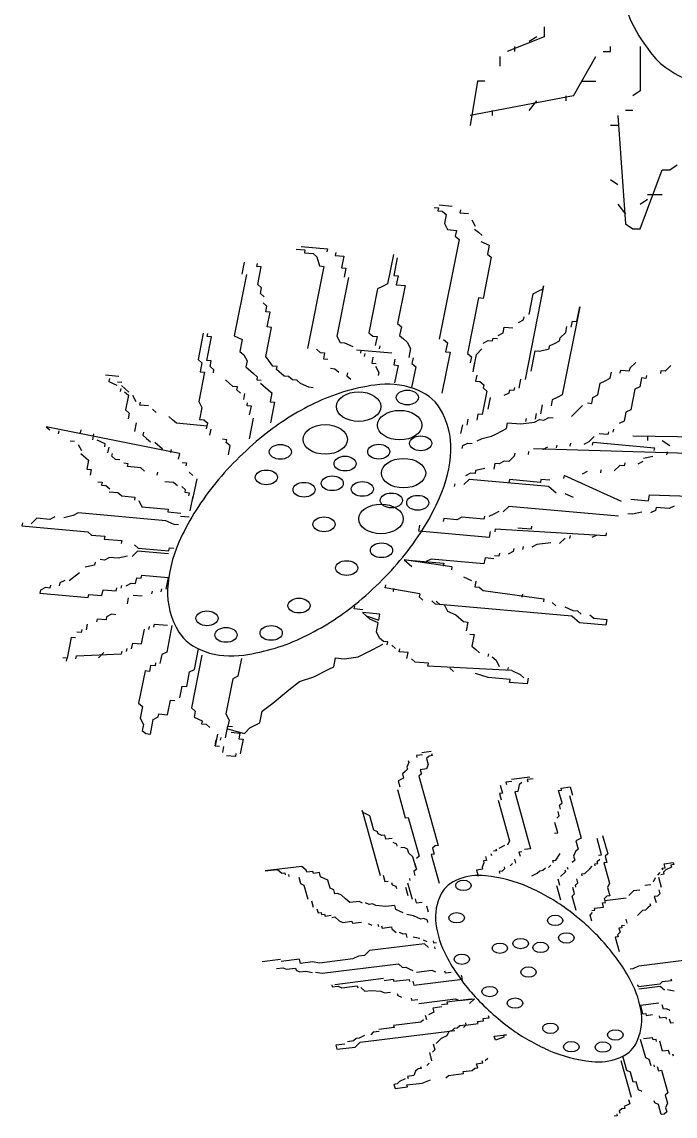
# Model space of a CAD drawing. Header units: inches. Extents: x 4.1 to 46.6, y 13.1 to 37.9.
# Drawn here: x 10.1611 to 10.2672, y 24.3722 to 24.5498 of the extents above; entities that cross this region are included whole.
import ezdxf

# ---------------------------------------------------------------- set-up
doc = ezdxf.new("R2010")
doc.units = ezdxf.units.IN
doc.header["$MEASUREMENT"] = 0
doc.layers.add('02', color=2, linetype='Continuous')

msp = doc.modelspace()

# ---------------------------------------------------------------- linework, layer by layer
at = {"layer": '02'}
for p, q in [((10.24594, 24.54904), (10.24594, 24.54744)), ((10.24594, 24.54744), (10.23994, 24.54504)), ((10.24474, 24.54744), (10.24354, 24.54664)), ((10.24114, 24.54584), (10.24114, 24.54504)), ((10.25554, 24.54504), (10.25674, 24.54504)), ((10.25674, 24.54504), (10.25674, 24.54584)), ((10.26154, 24.54584), (10.26154, 24.53864)), ((10.23874, 24.54424), (10.23874, 24.54264)), ((10.25074, 24.53784), (10.25434, 24.54424)), ((10.23514, 24.54024), (10.23394, 24.53304)), ((10.23634, 24.54024), (10.23514, 24.54024)), ((10.25194, 24.54024), (10.25434, 24.54024)), ((10.25074, 24.53784), (10.23394, 24.53464)), ((10.24954, 24.53704), (10.24954, 24.53784)), ((10.26154, 24.53864), (10.26034, 24.53784)), ((10.23754, 24.53464), (10.23754, 24.53544)), ((10.24354, 24.53544), (10.24474, 24.53704)), ((10.26034, 24.53544), (10.25914, 24.53544)), ((10.25794, 24.53464), (10.25914, 24.51704)), ((10.25794, 24.53304), (10.25674, 24.53304)), ((10.26634, 24.52584), (10.26754, 24.52664)), ((10.26154, 24.51624), (10.26514, 24.52584)), ((10.26514, 24.52584), (10.26634, 24.52584)), ((10.25674, 24.52424), (10.25794, 24.52344)), ((10.26274, 24.52184), (10.26514, 24.52184)), ((10.22807, 24.5197), (10.22878, 24.51963)), ((10.22878, 24.51963), (10.22869, 24.51916)), ((10.22888, 24.52011), (10.23102, 24.51992)), ((10.25794, 24.52024), (10.25914, 24.51864)), ((10.26154, 24.52024), (10.26274, 24.52104)), ((10.22869, 24.51916), (10.2294, 24.51909)), ((10.2294, 24.51909), (10.23002, 24.51856)), ((10.23002, 24.51856), (10.22974, 24.51713)), ((10.23235, 24.51932), (10.23226, 24.51884)), ((10.23226, 24.51884), (10.23368, 24.51872)), ((10.23421, 24.5177), (10.23473, 24.51669)), ((10.22974, 24.51713), (10.23026, 24.51611)), ((10.23026, 24.51611), (10.23169, 24.51599)), ((10.23169, 24.51599), (10.2315, 24.51504)), ((10.23464, 24.51621), (10.23526, 24.51567)), ((10.25914, 24.51704), (10.26034, 24.51624)), ((10.26034, 24.51624), (10.26154, 24.51624)), ((10.23212, 24.5145), (10.2289, 24.49832)), ((10.2315, 24.51504), (10.23212, 24.5145)), ((10.23526, 24.51567), (10.23588, 24.51513)), ((10.23569, 24.51418), (10.23702, 24.51358)), ((10.20566, 24.51296), (10.20709, 24.51284)), ((10.20647, 24.51338), (10.21076, 24.513)), ((10.20709, 24.51284), (10.207, 24.51236)), ((10.207, 24.51236), (10.20842, 24.51223)), ((10.21076, 24.513), (10.21066, 24.51252)), ((10.21209, 24.5124), (10.21199, 24.51192)), ((10.23702, 24.51358), (10.23673, 24.51215)), ((10.19725, 24.5108), (10.19687, 24.5089)), ((10.19929, 24.51014), (10.19939, 24.51061)), ((10.20842, 24.51223), (10.20904, 24.5117)), ((10.20904, 24.5117), (10.20947, 24.51021)), ((10.21199, 24.51192), (10.21342, 24.51179)), ((10.21342, 24.51179), (10.21304, 24.50989)), ((10.22146, 24.51205), (10.22051, 24.50729)), ((10.22208, 24.51151), (10.22151, 24.50866)), ((10.23735, 24.51161), (10.23603, 24.50495)), ((10.23673, 24.51215), (10.23735, 24.51161)), ((10.19758, 24.50884), (10.19559, 24.49884)), ((10.20001, 24.51007), (10.19929, 24.51014)), ((10.19944, 24.50722), (10.20001, 24.51007)), ((10.21019, 24.51014), (10.20753, 24.49682)), ((10.20947, 24.51021), (10.21019, 24.51014)), ((10.21304, 24.50989), (10.21376, 24.50983)), ((10.21376, 24.50983), (10.21347, 24.5084)), ((10.20006, 24.50668), (10.19944, 24.50722)), ((10.21419, 24.50834), (10.21229, 24.49882)), ((10.22051, 24.50729), (10.21971, 24.50688)), ((10.22151, 24.50866), (10.22223, 24.50859)), ((10.22223, 24.50859), (10.22194, 24.50717)), ((10.22194, 24.50717), (10.22337, 24.50704)), ((10.22337, 24.50704), (10.22214, 24.50085)), ((10.24587, 24.50698), (10.24284, 24.49176)), ((10.24578, 24.50651), (10.24587, 24.50698)), ((10.19987, 24.50573), (10.20006, 24.50668)), ((10.20049, 24.50519), (10.19987, 24.50573)), ((10.2189, 24.50647), (10.21748, 24.49933)), ((10.21971, 24.50688), (10.2189, 24.50647)), ((10.2435, 24.50235), (10.24416, 24.50568)), ((10.24416, 24.50568), (10.24497, 24.5061)), ((10.24497, 24.5061), (10.24578, 24.50651)), ((10.20092, 24.5037), (10.2003, 24.50424)), ((10.20073, 24.50275), (10.20092, 24.5037)), ((10.23531, 24.50501), (10.23351, 24.49597)), ((10.23603, 24.50495), (10.23531, 24.50501)), ((10.25173, 24.50356), (10.24889, 24.48929)), ((10.25126, 24.50118), (10.25173, 24.50356)), ((10.20144, 24.50268), (10.20073, 24.50275)), ((10.20097, 24.50031), (10.20144, 24.50268)), ((10.2426, 24.50146), (10.24269, 24.50194)), ((10.20073, 24.49548), (10.20168, 24.50024)), ((10.20168, 24.50024), (10.20097, 24.50031)), ((10.22214, 24.50085), (10.22276, 24.50031)), ((10.22276, 24.50031), (10.22247, 24.49889)), ((10.23927, 24.49934), (10.23946, 24.50029)), ((10.23946, 24.50029), (10.24088, 24.50016)), ((10.24179, 24.50105), (10.2426, 24.50146)), ((10.24945, 24.49941), (10.24964, 24.50036)), ((10.25035, 24.50029), (10.25054, 24.50125)), ((10.25054, 24.50125), (10.25126, 24.50118)), ((10.19059, 24.49929), (10.18974, 24.495)), ((10.19117, 24.49488), (10.19193, 24.49868)), ((10.19121, 24.49875), (10.19131, 24.49922)), ((10.19193, 24.49868), (10.19121, 24.49875)), ((10.19559, 24.49884), (10.19692, 24.49824)), ((10.19692, 24.49824), (10.19654, 24.49634)), ((10.21229, 24.49882), (10.21282, 24.4978)), ((10.21748, 24.49933), (10.2181, 24.49879)), ((10.2181, 24.49879), (10.21881, 24.49873)), ((10.21881, 24.49873), (10.21853, 24.4973)), ((10.22247, 24.49889), (10.22309, 24.49835)), ((10.22309, 24.49835), (10.22371, 24.49781)), ((10.22961, 24.49826), (10.23023, 24.49772)), ((10.23603, 24.49769), (10.23684, 24.4981)), ((10.23684, 24.4981), (10.23756, 24.49804)), ((10.23756, 24.49804), (10.23765, 24.49851)), ((10.23765, 24.49851), (10.23836, 24.49845)), ((10.23846, 24.49893), (10.23927, 24.49934)), ((10.24845, 24.49804), (10.24855, 24.49852)), ((10.24855, 24.49852), (10.24945, 24.49941)), ((10.19654, 24.49634), (10.19716, 24.4958)), ((10.20896, 24.49669), (10.20958, 24.49615)), ((10.21282, 24.4978), (10.21353, 24.49774)), ((10.21353, 24.49774), (10.21486, 24.49714)), ((10.21548, 24.4966), (10.22119, 24.4961)), ((10.21619, 24.49654), (10.2161, 24.49606)), ((10.21924, 24.49724), (10.21914, 24.49676)), ((10.22371, 24.49781), (10.22424, 24.49679)), ((10.22424, 24.49679), (10.22395, 24.49537)), ((10.23023, 24.49772), (10.22994, 24.49629)), ((10.23494, 24.49585), (10.23584, 24.49674)), ((10.24384, 24.49312), (10.2445, 24.49645)), ((10.2445, 24.49645), (10.24522, 24.49639)), ((10.24522, 24.49639), (10.24674, 24.49674)), ((10.24674, 24.49674), (10.24683, 24.49722)), ((10.24683, 24.49722), (10.24764, 24.49763)), ((10.24764, 24.49763), (10.24845, 24.49804)), ((10.18974, 24.495), (10.19036, 24.49446)), ((10.19188, 24.49481), (10.19117, 24.49488)), ((10.19169, 24.49386), (10.19188, 24.49481)), ((10.19716, 24.4958), (10.19769, 24.49479)), ((10.19769, 24.49479), (10.1975, 24.49383)), ((10.20188, 24.49393), (10.20073, 24.49548)), ((10.20958, 24.49615), (10.2103, 24.49609)), ((10.2103, 24.49609), (10.21011, 24.49514)), ((10.21011, 24.49514), (10.21082, 24.49508)), ((10.21681, 24.496), (10.21672, 24.49552)), ((10.21815, 24.4954), (10.21796, 24.49444)), ((10.22171, 24.49508), (10.22153, 24.49413)), ((10.22466, 24.4953), (10.22448, 24.49435)), ((10.23066, 24.49623), (10.22933, 24.48956)), ((10.22994, 24.49629), (10.23066, 24.49623)), ((10.23351, 24.49597), (10.23413, 24.49543)), ((10.23413, 24.49543), (10.23394, 24.49448)), ((10.23447, 24.49347), (10.23494, 24.49585)), ((10.25992, 24.49364), (10.26083, 24.49453)), ((10.19079, 24.49297), (10.18984, 24.48822)), ((10.19036, 24.49446), (10.19008, 24.49304)), ((10.19008, 24.49304), (10.19079, 24.49297)), ((10.19231, 24.49332), (10.19169, 24.49386)), ((10.19222, 24.49285), (10.19231, 24.49332)), ((10.1975, 24.49383), (10.19874, 24.49276)), ((10.19874, 24.49276), (10.19936, 24.49222)), ((10.20259, 24.49387), (10.20188, 24.49393)), ((10.20249, 24.49339), (10.20259, 24.49387)), ((10.20373, 24.49231), (10.20249, 24.49339)), ((10.21125, 24.49359), (10.21196, 24.49352)), ((10.21196, 24.49352), (10.21258, 24.49298)), ((10.21401, 24.49286), (10.21391, 24.49238)), ((10.21796, 24.49444), (10.21867, 24.49438)), ((10.21858, 24.49391), (10.2191, 24.49289)), ((10.2191, 24.49289), (10.21901, 24.49241)), ((10.22153, 24.49413), (10.22224, 24.49407)), ((10.22224, 24.49407), (10.22167, 24.49121)), ((10.22509, 24.49381), (10.22443, 24.49048)), ((10.22448, 24.49435), (10.22509, 24.49381)), ((10.23466, 24.49442), (10.23437, 24.49299)), ((10.25669, 24.49199), (10.25688, 24.49294)), ((10.25831, 24.49281), (10.2584, 24.49329)), ((10.2584, 24.49329), (10.25983, 24.49316)), ((10.25983, 24.49316), (10.25992, 24.49364)), ((10.26492, 24.49319), (10.26482, 24.49272)), ((10.26563, 24.49313), (10.26492, 24.49319)), ((10.26654, 24.49402), (10.26563, 24.49313)), ((10.17685, 24.49227), (10.17471, 24.49246)), ((10.17533, 24.49192), (10.17523, 24.49145)), ((10.17523, 24.49145), (10.17657, 24.49084)), ((10.17737, 24.49126), (10.17666, 24.49132)), ((10.19541, 24.49063), (10.19417, 24.49171)), ((10.19936, 24.49222), (10.19926, 24.49174)), ((10.19926, 24.49174), (10.19997, 24.49168)), ((10.19988, 24.4912), (10.20112, 24.49012)), ((10.20445, 24.49225), (10.20373, 24.49231)), ((10.20507, 24.49171), (10.20445, 24.49225)), ((10.20578, 24.49165), (10.20507, 24.49171)), ((10.2064, 24.49111), (10.20578, 24.49165)), ((10.20773, 24.49051), (10.2064, 24.49111)), ((10.21391, 24.49238), (10.21453, 24.49184)), ((10.23499, 24.49245), (10.2348, 24.4915)), ((10.2348, 24.4915), (10.23552, 24.49144)), ((10.23552, 24.49144), (10.23614, 24.4909)), ((10.24213, 24.49182), (10.24185, 24.49039)), ((10.25469, 24.48926), (10.25507, 24.49116)), ((10.25507, 24.49116), (10.25588, 24.49157)), ((10.25588, 24.49157), (10.25669, 24.49199)), ((10.26178, 24.49202), (10.26149, 24.49059)), ((10.26249, 24.49196), (10.26178, 24.49202)), ((10.26259, 24.49243), (10.26249, 24.49196)), ((10.17719, 24.4903), (10.17709, 24.48983)), ((10.17852, 24.4897), (10.17728, 24.49078)), ((10.1778, 24.48977), (10.17842, 24.48923)), ((10.17842, 24.48923), (10.17795, 24.48685)), ((10.19612, 24.49057), (10.19541, 24.49063)), ((10.19603, 24.49009), (10.19612, 24.49057)), ((10.19665, 24.48955), (10.19603, 24.49009)), ((10.19717, 24.48854), (10.19736, 24.48949)), ((10.20112, 24.49012), (10.20174, 24.48958)), ((10.20174, 24.48958), (10.20145, 24.48816)), ((10.20844, 24.49044), (10.20773, 24.49051)), ((10.23666, 24.48988), (10.2359, 24.48608)), ((10.23614, 24.4909), (10.23604, 24.49042)), ((10.23604, 24.49042), (10.23666, 24.48988)), ((10.24023, 24.48957), (10.23942, 24.48916)), ((10.24032, 24.49004), (10.24023, 24.48957)), ((10.24104, 24.48998), (10.24032, 24.49004)), ((10.24113, 24.49046), (10.24104, 24.48998)), ((10.24889, 24.48929), (10.24808, 24.48887)), ((10.25388, 24.48884), (10.25469, 24.48926)), ((10.26069, 24.49018), (10.26002, 24.48685)), ((10.26149, 24.49059), (10.26069, 24.49018)), ((10.17966, 24.48815), (10.17914, 24.48916)), ((10.18028, 24.48761), (10.18038, 24.48809)), ((10.18171, 24.48748), (10.18028, 24.48761)), ((10.18984, 24.48822), (10.19037, 24.4872)), ((10.19769, 24.48752), (10.19779, 24.488)), ((10.19841, 24.48746), (10.19769, 24.48752)), ((10.19812, 24.48603), (10.19841, 24.48746)), ((10.20145, 24.48816), (10.20217, 24.48809)), ((10.20217, 24.48809), (10.2015, 24.48476)), ((10.23718, 24.48887), (10.2368, 24.48697)), ((10.24565, 24.48764), (10.24537, 24.48621)), ((10.24727, 24.48846), (10.24708, 24.48751)), ((10.24808, 24.48887), (10.24727, 24.48846)), ((10.25127, 24.48665), (10.25217, 24.48754)), ((10.25298, 24.48796), (10.25369, 24.48789)), ((10.25369, 24.48789), (10.25388, 24.48884)), ((10.17795, 24.48685), (10.17857, 24.48631)), ((10.17857, 24.48631), (10.17838, 24.48536)), ((10.18295, 24.48641), (10.18233, 24.48694)), ((10.18561, 24.4852), (10.18499, 24.48574)), ((10.19037, 24.4872), (10.18999, 24.4853)), ((10.23519, 24.48614), (10.235, 24.48519)), ((10.2359, 24.48608), (10.23519, 24.48614)), ((10.24466, 24.48627), (10.24447, 24.48532)), ((10.25037, 24.48577), (10.25127, 24.48665)), ((10.25921, 24.48644), (10.25893, 24.48501)), ((10.26002, 24.48685), (10.25921, 24.48644)), ((10.16506, 24.48411), (10.16568, 24.48358)), ((10.18671, 24.47978), (10.16506, 24.48411)), ((10.17971, 24.48475), (10.17943, 24.48333)), ((10.18623, 24.48466), (10.18561, 24.4852)), ((10.19123, 24.48422), (10.18623, 24.48466)), ((10.18999, 24.4853), (10.1907, 24.48523)), ((10.1907, 24.48523), (10.19132, 24.4847)), ((10.19113, 24.48374), (10.19132, 24.4847)), ((10.19808, 24.48216), (10.19874, 24.48549)), ((10.23267, 24.48443), (10.23238, 24.483)), ((10.23357, 24.48532), (10.23338, 24.48436)), ((10.23981, 24.4838), (10.23999, 24.48475)), ((10.23999, 24.48475), (10.24214, 24.48456)), ((10.24214, 24.48456), (10.24437, 24.48484)), ((10.24304, 24.48545), (10.24294, 24.48497)), ((10.24437, 24.48484), (10.24518, 24.48526)), ((10.24518, 24.48526), (10.24589, 24.48519)), ((10.24589, 24.48519), (10.2467, 24.48561)), ((10.2467, 24.48561), (10.24742, 24.48554)), ((10.25893, 24.48501), (10.25812, 24.4846)), ((10.1671, 24.48345), (10.16701, 24.48297)), ((10.17067, 24.48313), (10.17077, 24.48361)), ((10.17263, 24.48199), (10.17281, 24.48294)), ((10.18086, 24.4832), (10.18076, 24.48272)), ((10.18076, 24.48272), (10.18138, 24.48219)), ((10.18138, 24.48219), (10.182, 24.48165)), ((10.19166, 24.48273), (10.19185, 24.48368)), ((10.23505, 24.4818), (10.23586, 24.48221)), ((10.23586, 24.48221), (10.23738, 24.48256)), ((10.23738, 24.48256), (10.23819, 24.48297)), ((10.23819, 24.48297), (10.23981, 24.4838)), ((10.25408, 24.48253), (10.25318, 24.48164)), ((10.25632, 24.48282), (10.25489, 24.48295)), ((10.25641, 24.48329), (10.25632, 24.48282)), ((10.25722, 24.48371), (10.25712, 24.48323)), ((10.26034, 24.48264), (10.30474, 24.48184)), ((10.26274, 24.48264), (10.26274, 24.48184)), ((10.16896, 24.48183), (10.16968, 24.48177)), ((10.17029, 24.48123), (10.17082, 24.48022)), ((10.17467, 24.48133), (10.17334, 24.48193)), ((10.17458, 24.48085), (10.17467, 24.48133)), ((10.1751, 24.47984), (10.17529, 24.48079)), ((10.18271, 24.48158), (10.18395, 24.48051)), ((10.18538, 24.48038), (10.18528, 24.4799)), ((10.19442, 24.482), (10.1937, 24.48206)), ((10.19432, 24.48153), (10.19442, 24.482)), ((10.19494, 24.48099), (10.19432, 24.48153)), ((10.19466, 24.47956), (10.19494, 24.48099)), ((10.23262, 24.48056), (10.23272, 24.48103)), ((10.23272, 24.48103), (10.23353, 24.48145)), ((10.23353, 24.48145), (10.23424, 24.48138)), ((10.27673, 24.47956), (10.24423, 24.4805)), ((10.24647, 24.48078), (10.24566, 24.48037)), ((10.24799, 24.48113), (10.2479, 24.48066)), ((10.25023, 24.48142), (10.25013, 24.48094)), ((10.25318, 24.48164), (10.25237, 24.48123)), ((10.2538, 24.4811), (10.25389, 24.48158)), ((10.25389, 24.48158), (10.26388, 24.4807)), ((10.26388, 24.4807), (10.26379, 24.48022)), ((10.26514, 24.48184), (10.26634, 24.48104)), ((10.17072, 24.47974), (10.17196, 24.47866)), ((10.17196, 24.47866), (10.17168, 24.47723)), ((10.17572, 24.4793), (10.17582, 24.47977)), ((10.17634, 24.47876), (10.17572, 24.4793)), ((10.17705, 24.4787), (10.17634, 24.47876)), ((10.18671, 24.47978), (10.18652, 24.47883)), ((10.24109, 24.47932), (10.24019, 24.47844)), ((10.24119, 24.4798), (10.24109, 24.47932)), ((10.24342, 24.48009), (10.24333, 24.47961)), ((10.2636, 24.47927), (10.26208, 24.47892)), ((10.26593, 24.48003), (10.26583, 24.47956)), ((10.17168, 24.47723), (10.17239, 24.47717)), ((10.17239, 24.47717), (10.1722, 24.47622)), ((10.17839, 24.47809), (10.17767, 24.47816)), ((10.17829, 24.47762), (10.17839, 24.47809)), ((10.18043, 24.47743), (10.17829, 24.47762)), ((10.18105, 24.47689), (10.18043, 24.47743)), ((10.18714, 24.47829), (10.18785, 24.47822)), ((10.18785, 24.47822), (10.18776, 24.47775)), ((10.23482, 24.47697), (10.23472, 24.4765)), ((10.23634, 24.47732), (10.23482, 24.47697)), ((10.23795, 24.47815), (10.23777, 24.4772)), ((10.23867, 24.47809), (10.23795, 24.47815)), ((10.23948, 24.4785), (10.23867, 24.47809)), ((10.24019, 24.47844), (10.23948, 24.4785)), ((10.25294, 24.47682), (10.25213, 24.47641)), ((10.25518, 24.47711), (10.25508, 24.47663)), ((10.25822, 24.47781), (10.25732, 24.47692)), ((10.25894, 24.47774), (10.25822, 24.47781)), ((10.25903, 24.47822), (10.25894, 24.47774)), ((10.26198, 24.47844), (10.26117, 24.47803)), ((10.17344, 24.47514), (10.17415, 24.47508)), ((10.17415, 24.47508), (10.17406, 24.4746)), ((10.1831, 24.47622), (10.18319, 24.4767)), ((10.18576, 24.47502), (10.18434, 24.47515)), ((10.18638, 24.47448), (10.18576, 24.47502)), ((10.18828, 24.47673), (10.1889, 24.47619)), ((10.18952, 24.47565), (10.18886, 24.47232)), ((10.23291, 24.47472), (10.23382, 24.47561)), ((10.23401, 24.47656), (10.2332, 24.47615)), ((10.23382, 24.47561), (10.24666, 24.47447)), ((10.23472, 24.4765), (10.23401, 24.47656)), ((10.24034, 24.47552), (10.24024, 24.47504)), ((10.24533, 24.47507), (10.24034, 24.47552)), ((10.24543, 24.47555), (10.24533, 24.47507)), ((10.24685, 24.47542), (10.24543, 24.47555)), ((10.24919, 24.47619), (10.24909, 24.47571)), ((10.25851, 24.47197), (10.24919, 24.47619)), ((10.17406, 24.4746), (10.17477, 24.47454)), ((10.17477, 24.47454), (10.17539, 24.474)), ((10.1753, 24.47352), (10.17672, 24.4734)), ((10.17672, 24.4734), (10.17734, 24.47286)), ((10.18772, 24.47388), (10.1871, 24.47442)), ((10.18762, 24.4734), (10.18772, 24.47388)), ((10.18833, 24.47334), (10.18762, 24.4734)), ((10.18824, 24.47286), (10.18833, 24.47334)), ((10.23139, 24.47437), (10.23149, 24.47485)), ((10.24666, 24.47447), (10.2479, 24.47339)), ((10.24933, 24.47327), (10.25066, 24.47267)), ((10.17734, 24.47286), (10.17949, 24.47267)), ((10.17949, 24.47267), (10.17939, 24.47219)), ((10.1801, 24.47213), (10.18063, 24.47112)), ((10.18848, 24.47042), (10.18895, 24.4728)), ((10.26004, 24.47232), (10.26289, 24.47207)), ((10.26289, 24.47207), (10.26308, 24.47302)), ((10.26308, 24.47302), (10.27174, 24.47274)), ((10.16945, 24.46968), (10.16793, 24.46933)), ((10.17026, 24.4701), (10.16945, 24.46968)), ((10.18453, 24.46883), (10.17026, 24.4701)), ((10.18063, 24.47112), (10.18491, 24.47074)), ((10.18491, 24.47074), (10.18482, 24.47026)), ((10.18482, 24.47026), (10.18696, 24.47007)), ((10.23777, 24.46993), (10.23696, 24.46952)), ((10.23858, 24.47035), (10.23777, 24.46993)), ((10.2402, 24.47117), (10.23929, 24.47028)), ((10.25804, 24.46959), (10.2402, 24.47117)), ((10.26028, 24.46988), (10.25956, 24.46994)), ((10.2618, 24.47023), (10.26028, 24.46988)), ((10.26403, 24.47051), (10.26323, 24.4701)), ((10.26413, 24.47099), (10.26403, 24.47051)), ((10.26627, 24.4708), (10.26413, 24.47099)), ((10.26708, 24.47121), (10.26627, 24.4708)), ((10.16122, 24.46847), (10.16112, 24.468)), ((10.16112, 24.468), (10.17183, 24.46705)), ((10.16355, 24.46924), (10.16265, 24.46835)), ((10.16569, 24.46905), (10.16355, 24.46924)), ((10.1665, 24.46946), (10.16569, 24.46905)), ((10.18586, 24.46823), (10.18453, 24.46883)), ((10.18658, 24.46817), (10.18586, 24.46823)), ((10.18686, 24.4696), (10.18829, 24.46947)), ((10.22559, 24.46714), (10.22578, 24.46809)), ((10.22964, 24.4692), (10.22954, 24.46872)), ((10.23178, 24.46901), (10.22964, 24.4692)), ((10.23259, 24.46942), (10.23178, 24.46901)), ((10.23615, 24.46911), (10.23259, 24.46942)), ((10.23625, 24.46958), (10.23615, 24.46911)), ((10.24391, 24.46794), (10.24382, 24.46746)), ((10.17183, 24.46705), (10.17245, 24.46651)), ((10.17245, 24.46651), (10.17459, 24.46632)), ((10.17459, 24.46632), (10.1745, 24.46585)), ((10.23701, 24.46613), (10.22559, 24.46714)), ((10.2372, 24.46708), (10.23701, 24.46613)), ((10.23801, 24.46749), (10.23792, 24.46702)), ((10.25595, 24.46639), (10.23801, 24.46749)), ((10.24382, 24.46746), (10.24168, 24.46765)), ((10.25015, 24.46642), (10.25005, 24.46594)), ((10.25452, 24.46651), (10.25371, 24.4661)), ((10.25604, 24.46686), (10.25595, 24.46639)), ((10.1745, 24.46585), (10.17735, 24.4656)), ((10.17735, 24.4656), (10.17726, 24.46512)), ((10.1794, 24.46493), (10.18002, 24.46439)), ((10.18002, 24.46439), (10.18501, 24.46395)), ((10.18501, 24.46395), (10.18511, 24.46442)), ((10.18511, 24.46442), (10.18582, 24.46436)), ((10.24101, 24.46432), (10.24092, 24.46384)), ((10.24253, 24.46467), (10.24244, 24.46419)), ((10.24477, 24.46496), (10.24396, 24.46454)), ((10.24701, 24.46524), (10.24477, 24.46496)), ((10.24934, 24.466), (10.24843, 24.46512)), ((10.17535, 24.46287), (10.17455, 24.46245)), ((10.17678, 24.46274), (10.17535, 24.46287)), ((10.1783, 24.46309), (10.17678, 24.46274)), ((10.17992, 24.46391), (10.17902, 24.46303)), ((10.18492, 24.46347), (10.17992, 24.46391)), ((10.2276, 24.4626), (10.22679, 24.46219)), ((10.23616, 24.46184), (10.2276, 24.4626)), ((10.23635, 24.4628), (10.23616, 24.46184)), ((10.23778, 24.46267), (10.23635, 24.4628)), ((10.23859, 24.46308), (10.23787, 24.46315)), ((10.23868, 24.46356), (10.23859, 24.46308)), ((10.24092, 24.46384), (10.24011, 24.46343)), ((10.17293, 24.46163), (10.17141, 24.46128)), ((10.17302, 24.4621), (10.17293, 24.46163)), ((10.17455, 24.46245), (10.17383, 24.46252)), ((10.23098, 24.46133), (10.22322, 24.46251)), ((10.22322, 24.46251), (10.22446, 24.46143)), ((10.22393, 24.46244), (10.22964, 24.46194)), ((10.22964, 24.46194), (10.22955, 24.46146)), ((10.23098, 24.46133), (10.23088, 24.46086)), ((10.16808, 24.45915), (10.16727, 24.45874)), ((10.1705, 24.46039), (10.16879, 24.45909)), ((10.17959, 24.45862), (10.17978, 24.45957)), ((10.17978, 24.45957), (10.1805, 24.45951)), ((10.1805, 24.45951), (10.18059, 24.45998)), ((10.18059, 24.45998), (10.18487, 24.4596)), ((10.18487, 24.4596), (10.18449, 24.4577)), ((10.23283, 24.45972), (10.23417, 24.45912)), ((10.23488, 24.45905), (10.23469, 24.4581)), ((10.16413, 24.45756), (10.16404, 24.45709)), ((10.16494, 24.45798), (10.16413, 24.45756)), ((10.16565, 24.45791), (10.16494, 24.45798)), ((10.16575, 24.45839), (10.16565, 24.45791)), ((10.16727, 24.45874), (10.16718, 24.45826)), ((10.17412, 24.45668), (10.17431, 24.45763)), ((10.17431, 24.45763), (10.17645, 24.45744)), ((10.17645, 24.45744), (10.17655, 24.45792)), ((10.17726, 24.45786), (10.17736, 24.45833)), ((10.17807, 24.45827), (10.17888, 24.45868)), ((10.17888, 24.45868), (10.17959, 24.45862)), ((10.18226, 24.45741), (10.18216, 24.45694)), ((10.18378, 24.45776), (10.18369, 24.45729)), ((10.22013, 24.45794), (10.22023, 24.45841)), ((10.22575, 24.45696), (10.22013, 24.45794)), ((10.22146, 24.45733), (10.22156, 24.45781)), ((10.23469, 24.4581), (10.2354, 24.45804)), ((10.2354, 24.45804), (10.23602, 24.4575)), ((10.23602, 24.4575), (10.24592, 24.45614)), ((10.16404, 24.45709), (10.17189, 24.45639)), ((10.17189, 24.45639), (10.17198, 24.45687)), ((10.17198, 24.45687), (10.17412, 24.45668)), ((10.17841, 24.4563), (10.17822, 24.45535)), ((10.18064, 24.45659), (10.17921, 24.45671)), ((10.22575, 24.45696), (10.22565, 24.45648)), ((10.22627, 24.45594), (10.22565, 24.45648)), ((10.22832, 24.45528), (10.2277, 24.45581)), ((10.22841, 24.45575), (10.22903, 24.45521)), ((10.24245, 24.45693), (10.24235, 24.45645)), ((10.24592, 24.45614), (10.24583, 24.45566)), ((10.24725, 24.45554), (10.24787, 24.455)), ((10.21509, 24.45451), (10.21519, 24.45498)), ((10.21652, 24.45438), (10.21509, 24.45451)), ((10.21928, 24.45365), (10.21642, 24.45391)), ((10.21766, 24.45283), (10.21642, 24.45391)), ((10.21909, 24.4527), (10.21928, 24.45365)), ((10.25044, 24.45332), (10.22832, 24.45528)), ((10.22974, 24.45515), (10.23027, 24.45413)), ((10.23027, 24.45413), (10.2316, 24.45353)), ((10.2493, 24.45487), (10.25063, 24.45427)), ((10.25063, 24.45427), (10.25135, 24.45421)), ((10.25135, 24.45421), (10.25197, 24.45367)), ((10.17175, 24.45205), (10.17156, 24.4511)), ((10.17337, 24.45287), (10.17327, 24.4524)), ((10.17479, 24.45275), (10.17337, 24.45287)), ((10.17489, 24.45322), (10.17479, 24.45275)), ((10.1757, 24.45364), (10.17489, 24.45322)), ((10.17641, 24.45357), (10.1757, 24.45364)), ((10.18255, 24.45158), (10.18264, 24.45205)), ((10.18264, 24.45205), (10.18479, 24.45186)), ((10.21704, 24.45337), (10.21909, 24.4527)), ((10.21899, 24.45223), (10.21766, 24.45283)), ((10.21871, 24.4508), (10.21899, 24.45223)), ((10.2316, 24.45353), (10.23284, 24.45245)), ((10.23284, 24.45245), (10.23355, 24.45239)), ((10.23355, 24.45239), (10.23327, 24.45096)), ((10.25168, 24.45224), (10.25044, 24.45332)), ((10.25596, 24.45186), (10.25168, 24.45224)), ((10.25339, 24.45354), (10.25401, 24.453)), ((10.25401, 24.453), (10.25615, 24.45281)), ((10.25615, 24.45281), (10.25596, 24.45186)), ((10.17075, 24.45068), (10.17004, 24.45075)), ((10.17085, 24.45116), (10.17075, 24.45068)), ((10.18055, 24.44885), (10.18103, 24.45123)), ((10.18174, 24.45116), (10.18184, 24.45164)), ((10.1855, 24.4518), (10.18465, 24.44752)), ((10.21923, 24.44978), (10.21871, 24.4508)), ((10.23389, 24.45042), (10.2346, 24.45036)), ((10.2346, 24.45036), (10.23422, 24.44846)), ((10.16913, 24.44986), (10.16847, 24.44653)), ((10.16985, 24.4498), (10.16913, 24.44986)), ((10.17894, 24.44802), (10.17913, 24.44897)), ((10.17913, 24.44897), (10.18055, 24.44885)), ((10.21814, 24.44794), (10.21976, 24.44877)), ((10.21985, 24.44925), (10.21923, 24.44978)), ((10.22057, 24.44918), (10.21985, 24.44925)), ((10.22047, 24.44871), (10.22057, 24.44918)), ((10.22181, 24.4481), (10.22119, 24.44864)), ((10.23422, 24.44846), (10.23484, 24.44792)), ((10.16847, 24.44653), (10.16776, 24.44659)), ((10.1699, 24.4464), (10.16999, 24.44688)), ((10.16999, 24.44688), (10.17732, 24.4472)), ((10.17356, 24.44656), (10.17446, 24.44745)), ((10.17732, 24.4472), (10.17741, 24.44767)), ((10.17813, 24.44761), (10.17822, 24.44809)), ((10.18384, 24.44711), (10.18355, 24.44568)), ((10.18465, 24.44752), (10.18384, 24.44711)), ((10.19036, 24.44701), (10.18865, 24.43845)), ((10.18917, 24.4447), (10.18983, 24.44803)), ((10.21177, 24.44512), (10.21205, 24.44655)), ((10.21205, 24.44655), (10.21348, 24.44642)), ((10.21348, 24.44642), (10.21572, 24.44671)), ((10.21572, 24.44671), (10.21814, 24.44794)), ((10.22242, 24.44756), (10.22252, 24.44804)), ((10.22385, 24.44744), (10.22242, 24.44756)), ((10.22366, 24.44649), (10.22385, 24.44744)), ((10.23484, 24.44792), (10.23546, 24.44738)), ((10.23689, 24.44725), (10.23679, 24.44678)), ((10.23751, 24.44671), (10.23813, 24.44618)), ((10.16838, 24.44605), (10.16847, 24.44653)), ((10.18203, 24.44533), (10.18184, 24.44438)), ((10.18275, 24.44527), (10.18203, 24.44533)), ((10.18284, 24.44574), (10.18275, 24.44527)), ((10.19678, 24.44644), (10.19621, 24.44359)), ((10.21096, 24.44471), (10.21177, 24.44512)), ((10.22499, 24.44588), (10.22438, 24.44642)), ((10.22714, 24.4457), (10.22499, 24.44588)), ((10.22704, 24.44522), (10.22714, 24.4457)), ((10.2407, 24.4445), (10.22704, 24.44522)), ((10.23123, 24.44436), (10.23061, 24.4449)), ((10.23813, 24.44618), (10.23865, 24.44516)), ((10.24008, 24.44503), (10.23998, 24.44456)), ((10.18113, 24.44444), (10.18009, 24.43921)), ((10.18184, 24.44438), (10.18113, 24.44444)), ((10.18789, 24.44191), (10.18836, 24.44428)), ((10.18836, 24.44428), (10.18917, 24.4447)), ((10.1954, 24.44318), (10.19427, 24.43747)), ((10.19621, 24.44359), (10.1954, 24.44318)), ((10.2062, 24.44271), (10.20853, 24.44347)), ((10.20853, 24.44347), (10.21096, 24.44471)), ((10.23684, 24.44338), (10.2348, 24.44405)), ((10.24041, 24.44307), (10.23684, 24.44338)), ((10.24032, 24.44259), (10.24041, 24.44307)), ((10.2407, 24.4445), (10.24203, 24.44389)), ((10.24203, 24.44389), (10.24265, 24.44335)), ((10.24336, 24.44329), (10.24317, 24.44234)), ((10.18679, 24.44006), (10.18717, 24.44197)), ((10.18717, 24.44197), (10.18789, 24.44191)), ((10.20188, 24.43921), (10.20449, 24.4414)), ((10.20449, 24.4414), (10.2062, 24.44271)), ((10.24317, 24.44234), (10.24032, 24.44259)), ((10.1848, 24.43734), (10.18527, 24.43972)), ((10.18527, 24.43972), (10.18599, 24.43965)), ((10.18009, 24.43921), (10.18071, 24.43867)), ((10.18071, 24.43867), (10.18033, 24.43676)), ((10.18865, 24.43845), (10.18927, 24.43791)), ((10.18927, 24.43791), (10.18908, 24.43696)), ((10.19979, 24.43601), (10.20017, 24.43791)), ((10.20017, 24.43791), (10.20188, 24.43921)), ((10.18033, 24.43676), (10.18085, 24.43575)), ((10.18199, 24.43419), (10.18247, 24.43657)), ((10.18247, 24.43657), (10.18328, 24.43699)), ((10.18328, 24.43699), (10.18337, 24.43746)), ((10.18337, 24.43746), (10.1848, 24.43734)), ((10.18908, 24.43696), (10.19041, 24.43636)), ((10.19041, 24.43636), (10.19032, 24.43588)), ((10.19032, 24.43588), (10.19103, 24.43582)), ((10.19427, 24.43747), (10.19479, 24.43645)), ((10.19479, 24.43645), (10.1946, 24.4355)), ((10.19817, 24.43518), (10.19979, 24.43601)), ((10.18085, 24.43575), (10.18066, 24.4348)), ((10.18066, 24.4348), (10.18128, 24.43426)), ((10.18128, 24.43426), (10.18199, 24.43419)), ((10.19103, 24.43582), (10.19165, 24.43528)), ((10.19289, 24.4342), (10.19251, 24.4323)), ((10.19422, 24.4336), (10.1946, 24.4355)), ((10.19451, 24.43502), (10.19727, 24.4343)), ((10.1946, 24.4355), (10.19532, 24.43544)), ((10.19513, 24.43449), (10.19655, 24.43436)), ((10.19655, 24.43436), (10.19636, 24.43341)), ((10.19727, 24.4343), (10.19817, 24.43518)), ((10.19251, 24.4323), (10.1927, 24.43325)), ((10.19341, 24.43318), (10.19351, 24.43366)), ((10.19636, 24.43341), (10.19708, 24.43334)), ((10.19708, 24.43334), (10.1966, 24.43097)), ((10.19251, 24.4323), (10.19322, 24.43223)), ((10.19375, 24.43122), (10.19394, 24.43217)), ((10.1958, 24.43055), (10.19437, 24.43068)), ((10.19589, 24.43103), (10.1958, 24.43055)), ((10.22618, 24.43084), (10.22519, 24.43072)), ((10.22519, 24.43072), (10.22528, 24.43039)), ((10.22758, 24.43136), (10.22609, 24.43117)), ((10.22726, 24.43063), (10.22686, 24.43024)), ((10.22776, 24.4307), (10.22726, 24.43063)), ((10.22767, 24.43103), (10.22776, 24.4307)), ((10.22398, 24.42955), (10.22367, 24.42882)), ((10.22367, 24.42882), (10.22376, 24.42849)), ((10.22389, 24.42988), (10.22398, 24.42955)), ((10.22713, 24.42925), (10.22682, 24.42853)), ((10.22686, 24.43024), (10.22713, 24.42925)), ((10.22313, 24.42705), (10.22223, 24.4266)), ((10.22335, 24.4281), (10.22295, 24.42771)), ((10.22295, 24.42771), (10.22313, 24.42705)), ((10.22376, 24.42849), (10.22335, 24.4281)), ((10.22601, 24.42775), (10.22561, 24.42735)), ((10.22561, 24.42735), (10.22873, 24.41612)), ((10.22682, 24.42853), (10.22583, 24.42841)), ((10.22583, 24.42841), (10.22601, 24.42775)), ((10.2436, 24.42718), (10.24063, 24.42682)), ((10.22223, 24.4266), (10.22251, 24.42561)), ((10.23883, 24.42591), (10.23919, 24.42459)), ((10.24072, 24.42648), (10.23973, 24.42636)), ((10.23973, 24.42636), (10.23982, 24.42603)), ((10.24189, 24.42595), (10.24167, 24.42489)), ((10.2423, 24.42634), (10.24189, 24.42595)), ((10.24419, 24.42691), (10.24319, 24.42679)), ((10.24319, 24.42679), (10.24329, 24.42646)), ((10.2487, 24.42542), (10.25019, 24.4256)), ((10.24879, 24.42509), (10.2487, 24.42542)), ((10.25019, 24.4256), (10.25055, 24.42428)), ((10.22211, 24.42521), (10.22339, 24.42059)), ((10.23848, 24.42347), (10.24031, 24.41687)), ((10.23919, 24.42459), (10.2387, 24.42453)), ((10.2387, 24.42453), (10.23897, 24.42354)), ((10.24167, 24.42489), (10.24118, 24.42483)), ((10.24118, 24.42483), (10.24374, 24.41558)), ((10.2483, 24.42503), (10.24879, 24.42509)), ((10.24885, 24.42305), (10.2483, 24.42503)), ((10.25006, 24.42422), (10.25198, 24.41728)), ((10.21649, 24.42145), (10.2164, 24.42178)), ((10.2164, 24.42178), (10.21933, 24.4112)), ((10.24844, 24.42265), (10.24885, 24.42305)), ((10.24863, 24.42199), (10.24844, 24.42265)), ((10.21708, 24.42118), (10.21649, 24.42145)), ((10.21766, 24.42091), (10.21708, 24.42118)), ((10.2183, 24.41859), (10.21766, 24.42091)), ((10.22339, 24.42059), (10.22388, 24.42065)), ((10.22388, 24.42065), (10.22563, 24.41437)), ((10.248, 24.42055), (10.24841, 24.42094)), ((10.24841, 24.42094), (10.24822, 24.4216)), ((10.21889, 24.41832), (10.2183, 24.41859)), ((10.21898, 24.41799), (10.21889, 24.41832)), ((10.24765, 24.41811), (10.24815, 24.41818)), ((10.24815, 24.41818), (10.24769, 24.41983)), ((10.21957, 24.41773), (10.21898, 24.41799)), ((10.22007, 24.41779), (10.21957, 24.41773)), ((10.22025, 24.41713), (10.22007, 24.41779)), ((10.22124, 24.41725), (10.22025, 24.41713)), ((10.22201, 24.41632), (10.22142, 24.41659)), ((10.24031, 24.41687), (10.24, 24.41615)), ((10.25198, 24.41728), (10.25109, 24.41683)), ((10.25109, 24.41683), (10.25145, 24.41551)), ((10.25529, 24.41461), (10.25455, 24.41726)), ((10.25545, 24.41771), (10.25628, 24.41474)), ((10.2221, 24.41599), (10.22201, 24.41632)), ((10.22319, 24.41578), (10.22269, 24.41572)), ((10.22377, 24.41551), (10.22319, 24.41578)), ((10.22396, 24.41485), (10.22377, 24.41551)), ((10.22464, 24.41425), (10.22396, 24.41485)), ((10.22811, 24.41468), (10.22761, 24.41462)), ((10.22761, 24.41462), (10.22889, 24.40999)), ((10.22823, 24.41606), (10.22783, 24.41567)), ((10.22783, 24.41567), (10.22811, 24.41468)), ((10.22873, 24.41612), (10.22823, 24.41606)), ((10.2373, 24.41479), (10.23739, 24.41446)), ((10.2382, 24.41524), (10.2377, 24.41518)), ((10.23811, 24.41557), (10.2382, 24.41524)), ((10.2395, 24.41608), (10.2386, 24.41563)), ((10.24235, 24.41507), (10.24185, 24.41501)), ((10.24185, 24.41501), (10.24204, 24.41435)), ((10.24374, 24.41558), (10.24275, 24.41546)), ((10.24785, 24.4137), (10.24857, 24.41481)), ((10.25105, 24.41512), (10.25074, 24.41439)), ((10.25145, 24.41551), (10.25105, 24.41512)), ((10.25479, 24.41455), (10.25529, 24.41461)), ((10.25628, 24.41474), (10.25588, 24.41435)), ((10.22509, 24.4126), (10.22464, 24.41425)), ((10.22491, 24.41326), (10.22519, 24.41227)), ((10.22563, 24.41437), (10.22522, 24.41398)), ((10.23618, 24.41328), (10.23587, 24.41256)), ((10.23658, 24.41367), (10.23609, 24.41361)), ((10.23609, 24.41361), (10.23618, 24.41328)), ((10.2364, 24.41433), (10.23658, 24.41367)), ((10.24082, 24.41317), (10.24042, 24.41278)), ((10.24114, 24.41389), (10.24132, 24.41323)), ((10.24664, 24.41252), (10.24705, 24.41291)), ((10.24736, 24.41364), (10.24785, 24.4137)), ((10.24745, 24.41331), (10.24736, 24.41364)), ((10.25092, 24.41373), (10.25052, 24.41334)), ((10.25074, 24.41439), (10.25092, 24.41373)), ((10.25417, 24.41311), (10.25466, 24.41317)), ((10.25426, 24.41278), (10.25417, 24.41311)), ((10.25457, 24.4135), (10.25498, 24.41389)), ((10.25466, 24.41317), (10.25457, 24.4135)), ((10.25615, 24.41335), (10.25566, 24.41329)), ((10.25566, 24.41329), (10.25657, 24.40999)), ((10.25588, 24.41435), (10.25615, 24.41335)), ((10.26544, 24.41313), (10.26692, 24.41332)), ((10.26562, 24.41247), (10.26544, 24.41313)), ((10.26702, 24.41299), (10.26652, 24.41293)), ((10.26652, 24.41293), (10.26661, 24.41259)), ((10.26692, 24.41332), (10.26702, 24.41299)), ((10.20661, 24.41271), (10.20066, 24.41198)), ((10.20066, 24.41198), (10.20265, 24.41222)), ((10.20265, 24.41222), (10.20333, 24.41162)), ((10.20333, 24.41162), (10.20382, 24.41168)), ((10.20382, 24.41168), (10.20391, 24.41135)), ((10.20441, 24.41141), (10.2045, 24.41108)), ((10.20729, 24.41211), (10.20661, 24.41271)), ((10.20738, 24.41178), (10.20729, 24.41211)), ((10.20837, 24.4119), (10.20738, 24.41178)), ((10.20847, 24.41157), (10.20837, 24.4119)), ((10.20946, 24.41169), (10.20847, 24.41157)), ((10.20964, 24.41103), (10.20946, 24.41169)), ((10.21023, 24.41076), (10.20964, 24.41103)), ((10.21983, 24.41126), (10.2201, 24.41027)), ((10.22519, 24.41227), (10.22478, 24.41188)), ((10.22478, 24.41188), (10.22497, 24.41122)), ((10.23596, 24.41223), (10.23497, 24.41211)), ((10.23497, 24.41211), (10.23524, 24.41112)), ((10.23587, 24.41256), (10.23596, 24.41223)), ((10.23912, 24.41194), (10.23862, 24.41187)), ((10.23862, 24.41187), (10.23871, 24.41154)), ((10.23952, 24.41233), (10.23912, 24.41194)), ((10.23943, 24.41266), (10.23952, 24.41233)), ((10.24394, 24.41116), (10.24484, 24.41162)), ((10.24484, 24.41162), (10.24525, 24.41201)), ((10.24525, 24.41201), (10.24574, 24.41207)), ((10.24574, 24.41207), (10.24615, 24.41246)), ((10.2494, 24.41184), (10.24859, 24.41105)), ((10.2493, 24.41217), (10.2494, 24.41184)), ((10.24971, 24.41256), (10.2498, 24.41223)), ((10.25206, 24.41148), (10.25255, 24.41154)), ((10.25215, 24.41115), (10.25206, 24.41148)), ((10.25255, 24.41154), (10.25336, 24.41233)), ((10.25336, 24.41233), (10.25376, 24.41272)), ((10.26441, 24.4113), (10.26481, 24.41169)), ((10.2654, 24.41142), (10.26491, 24.41136)), ((10.26513, 24.41241), (10.26562, 24.41247)), ((10.26522, 24.41208), (10.26513, 24.41241)), ((10.26571, 24.41214), (10.26531, 24.41175)), ((10.26531, 24.41175), (10.2654, 24.41142)), ((10.26661, 24.41259), (10.26571, 24.41214)), ((10.20608, 24.41094), (10.20635, 24.40994)), ((10.20635, 24.40994), (10.20694, 24.40967)), ((10.20694, 24.40967), (10.20758, 24.40736)), ((10.21081, 24.41049), (10.21023, 24.41076)), ((10.21118, 24.40917), (10.21081, 24.41049)), ((10.2201, 24.41027), (10.2206, 24.41033)), ((10.22118, 24.41007), (10.22128, 24.40973)), ((10.22128, 24.40973), (10.22186, 24.40947)), ((10.22186, 24.40947), (10.22196, 24.40914)), ((10.22344, 24.40932), (10.22381, 24.408)), ((10.22375, 24.41004), (10.22449, 24.4074)), ((10.22407, 24.41076), (10.22416, 24.41043)), ((10.24796, 24.40961), (10.24861, 24.4073)), ((10.24818, 24.41066), (10.24846, 24.40967)), ((10.2509, 24.40826), (10.25063, 24.40926)), ((10.25103, 24.40965), (10.25143, 24.41004)), ((10.25112, 24.40932), (10.25103, 24.40965)), ((10.25143, 24.41004), (10.25125, 24.4107)), ((10.25657, 24.40999), (10.25626, 24.40927)), ((10.25626, 24.40927), (10.25663, 24.40795)), ((10.2623, 24.40967), (10.26329, 24.40979)), ((10.26369, 24.41018), (10.26401, 24.41091)), ((10.2645, 24.41097), (10.26496, 24.40932)), ((10.21177, 24.4089), (10.21118, 24.40917)), ((10.21195, 24.40824), (10.21177, 24.4089)), ((10.21245, 24.4083), (10.21195, 24.40824)), ((10.21303, 24.40803), (10.21245, 24.4083)), ((10.21371, 24.40743), (10.21303, 24.40803)), ((10.22498, 24.40746), (10.22517, 24.4068)), ((10.2505, 24.40787), (10.2509, 24.40826)), ((10.25114, 24.40556), (10.2505, 24.40787)), ((10.25613, 24.40788), (10.25573, 24.40749)), ((10.25591, 24.40683), (10.25573, 24.40749)), ((10.25582, 24.40716), (10.25929, 24.40759)), ((10.25663, 24.40795), (10.25613, 24.40788)), ((10.25969, 24.40798), (10.2601, 24.40837)), ((10.2601, 24.40837), (10.2605, 24.40877)), ((10.2605, 24.40877), (10.26149, 24.40889)), ((10.26434, 24.40787), (10.26384, 24.40781)), ((10.26384, 24.40781), (10.26412, 24.40682)), ((10.26474, 24.40826), (10.26434, 24.40787)), ((10.26456, 24.40892), (10.26474, 24.40826)), ((10.20817, 24.40709), (10.20845, 24.4061)), ((10.20903, 24.40583), (10.20922, 24.40517)), ((10.21439, 24.40684), (10.21371, 24.40743)), ((10.21588, 24.40702), (10.21439, 24.40684)), ((10.21647, 24.40675), (10.21588, 24.40702)), ((10.21755, 24.40654), (10.21696, 24.40681)), ((10.21805, 24.4066), (10.21755, 24.40654)), ((10.21863, 24.40633), (10.21805, 24.4066)), ((10.22021, 24.40619), (10.21863, 24.40633)), ((10.2217, 24.40637), (10.22021, 24.40619)), ((10.22188, 24.40571), (10.2217, 24.40637)), ((10.22306, 24.40517), (10.22188, 24.40571)), ((10.22517, 24.4068), (10.22616, 24.40692)), ((10.22684, 24.40632), (10.22711, 24.40533)), ((10.25411, 24.40593), (10.2556, 24.40611)), ((10.2542, 24.4056), (10.25411, 24.40593)), ((10.25542, 24.40677), (10.25591, 24.40683)), ((10.2556, 24.40611), (10.25542, 24.40677)), ((10.26281, 24.40598), (10.26241, 24.40558)), ((10.26322, 24.40637), (10.26281, 24.40598)), ((10.26312, 24.4067), (10.26322, 24.40637)), ((10.20922, 24.40517), (10.20971, 24.40523)), ((10.20971, 24.40523), (10.2098, 24.4049)), ((10.2098, 24.4049), (10.2103, 24.40496)), ((10.2103, 24.40496), (10.21039, 24.40463)), ((10.21039, 24.40463), (10.21138, 24.40476)), ((10.21147, 24.40442), (10.21197, 24.40449)), ((10.21197, 24.40449), (10.21265, 24.40389)), ((10.22473, 24.40469), (10.22364, 24.4049)), ((10.22531, 24.40442), (10.22473, 24.40469)), ((10.2259, 24.40415), (10.22531, 24.40442)), ((10.2264, 24.40422), (10.2259, 24.40415)), ((10.22698, 24.40395), (10.2264, 24.40422)), ((10.22708, 24.40362), (10.22698, 24.40395)), ((10.2534, 24.40481), (10.2538, 24.4052)), ((10.25367, 24.40382), (10.2534, 24.40481)), ((10.25371, 24.40554), (10.2542, 24.4056)), ((10.25921, 24.40416), (10.2594, 24.4035)), ((10.26191, 24.40552), (10.26111, 24.40474)), ((10.26241, 24.40558), (10.26191, 24.40552)), ((10.21265, 24.40389), (10.21324, 24.40362)), ((10.21324, 24.40362), (10.21472, 24.4038)), ((10.21472, 24.4038), (10.21481, 24.40347)), ((10.21481, 24.40347), (10.2163, 24.40365)), ((10.21738, 24.40345), (10.21797, 24.40318)), ((10.21896, 24.4033), (10.21905, 24.40297)), ((10.21955, 24.40303), (10.21964, 24.4027)), ((10.21964, 24.4027), (10.22113, 24.40288)), ((10.22113, 24.40288), (10.22122, 24.40255)), ((10.22122, 24.40255), (10.2219, 24.40195)), ((10.25859, 24.40272), (10.25809, 24.40266)), ((10.25809, 24.40266), (10.25828, 24.402)), ((10.25899, 24.40311), (10.2585, 24.40305)), ((10.2585, 24.40305), (10.25859, 24.40272)), ((10.22239, 24.40201), (10.22298, 24.40174)), ((10.22298, 24.40174), (10.22348, 24.40181)), ((10.22348, 24.40181), (10.22366, 24.40114)), ((10.22465, 24.40127), (10.22574, 24.40106)), ((10.22632, 24.40079), (10.22691, 24.40052)), ((10.2279, 24.40064), (10.22799, 24.40031)), ((10.22799, 24.40031), (10.22849, 24.40037)), ((10.25797, 24.40128), (10.25747, 24.40122)), ((10.25747, 24.40122), (10.25811, 24.3989)), ((10.25828, 24.402), (10.25787, 24.40161)), ((10.25787, 24.40161), (10.25797, 24.40128)), ((10.21759, 24.39903), (10.21678, 24.39825)), ((10.22651, 24.40013), (10.21759, 24.39903)), ((10.22718, 24.39953), (10.22651, 24.40013)), ((10.22827, 24.39932), (10.22818, 24.39965)), ((10.20312, 24.39759), (10.20015, 24.39722)), ((10.20619, 24.39762), (10.20321, 24.39725)), ((10.20637, 24.39696), (10.20619, 24.39762)), ((10.20835, 24.39721), (10.20637, 24.39696)), ((10.20944, 24.397), (10.20835, 24.39721)), ((10.21489, 24.39767), (10.20944, 24.397)), ((10.20989, 24.39535), (10.22228, 24.39687)), ((10.21579, 24.39812), (10.21489, 24.39767)), ((10.21678, 24.39825), (10.21579, 24.39812)), ((10.22228, 24.39687), (10.22296, 24.39627)), ((10.26132, 24.39657), (10.27124, 24.39779)), ((10.2025, 24.39614), (10.20349, 24.39626)), ((10.20349, 24.39626), (10.20408, 24.39599)), ((10.20408, 24.39599), (10.20556, 24.39618)), ((10.20556, 24.39618), (10.20565, 24.39585)), ((10.20565, 24.39585), (10.20624, 24.39558)), ((10.20624, 24.39558), (10.20723, 24.3957)), ((10.20723, 24.3957), (10.20832, 24.39549)), ((10.20881, 24.39555), (10.20989, 24.39535)), ((10.22296, 24.39627), (10.22346, 24.39634)), ((10.22346, 24.39634), (10.22405, 24.39607)), ((10.22405, 24.39607), (10.22463, 24.3958)), ((10.22522, 24.39553), (10.2277, 24.39583)), ((10.2277, 24.39583), (10.22829, 24.39556)), ((10.22977, 24.39575), (10.22986, 24.39542)), ((10.22986, 24.39542), (10.23086, 24.39554)), ((10.23271, 24.3944), (10.23253, 24.39506)), ((10.25993, 24.39605), (10.26042, 24.39611)), ((10.26042, 24.39611), (10.26132, 24.39657)), ((10.21144, 24.39349), (10.21153, 24.39316)), ((10.21153, 24.39316), (10.21252, 24.39328)), ((10.21193, 24.39355), (10.21986, 24.39453)), ((10.21252, 24.39328), (10.21311, 24.39301)), ((10.21311, 24.39301), (10.21558, 24.39331)), ((10.21558, 24.39331), (10.21568, 24.39298)), ((10.21995, 24.39419), (10.22144, 24.39438)), ((10.22144, 24.39438), (10.22153, 24.39405)), ((10.22153, 24.39405), (10.22401, 24.39435)), ((10.22401, 24.39435), (10.2241, 24.39402)), ((10.2246, 24.39408), (10.22478, 24.39342)), ((10.22478, 24.39342), (10.23271, 24.3944)), ((10.26125, 24.39314), (10.26116, 24.39347)), ((10.26472, 24.39357), (10.26125, 24.39314)), ((10.26134, 24.39281), (10.26481, 24.39324)), ((10.26512, 24.39396), (10.26472, 24.39357)), ((10.26481, 24.39324), (10.26549, 24.39264)), ((10.26661, 24.39414), (10.26512, 24.39396)), ((10.26652, 24.39447), (10.26661, 24.39414)), ((10.21617, 24.39304), (10.21685, 24.39245)), ((10.21685, 24.39245), (10.21784, 24.39257)), ((10.21784, 24.39257), (10.21942, 24.39242)), ((10.21942, 24.39242), (10.22001, 24.39215)), ((10.22001, 24.39215), (10.221, 24.39227)), ((10.22208, 24.39207), (10.22217, 24.39173)), ((10.22217, 24.39173), (10.22276, 24.39147)), ((10.26599, 24.3927), (10.26707, 24.39249)), ((10.22434, 24.39132), (10.22443, 24.39099)), ((10.22443, 24.39099), (10.22542, 24.39111)), ((10.2256, 24.39045), (10.23155, 24.39118)), ((10.22935, 24.38989), (10.22786, 24.3897)), ((10.22786, 24.3897), (10.22805, 24.38904)), ((10.23025, 24.39034), (10.22926, 24.39022)), ((10.23412, 24.39116), (10.23016, 24.39067)), ((10.23016, 24.39067), (10.23025, 24.39034)), ((10.23155, 24.39118), (10.23214, 24.39091)), ((10.23214, 24.39091), (10.23462, 24.39122)), ((10.23462, 24.39122), (10.23381, 24.39044)), ((10.26455, 24.39047), (10.26158, 24.3901)), ((10.26158, 24.3901), (10.26195, 24.38878)), ((10.26532, 24.38954), (10.26514, 24.3902)), ((10.22665, 24.38853), (10.22683, 24.38787)), ((10.22805, 24.38904), (10.22715, 24.38859)), ((10.23603, 24.38798), (10.23702, 24.3881)), ((10.23612, 24.38765), (10.23603, 24.38798)), ((10.23702, 24.3881), (10.23693, 24.38843)), ((10.26195, 24.38878), (10.26244, 24.38884)), ((10.26244, 24.38884), (10.26253, 24.38851)), ((10.26253, 24.38851), (10.26353, 24.38864)), ((10.26461, 24.38843), (10.2647, 24.3881)), ((10.2647, 24.3881), (10.26569, 24.38822)), ((10.26582, 24.3896), (10.26532, 24.38954)), ((10.26569, 24.38822), (10.26578, 24.38789)), ((10.26641, 24.38933), (10.26582, 24.3896)), ((10.26628, 24.38795), (10.26646, 24.38729)), ((10.22157, 24.38653), (10.21909, 24.38623)), ((10.22593, 24.38742), (10.22147, 24.38686)), ((10.22147, 24.38686), (10.22157, 24.38653)), ((10.22634, 24.38781), (10.22593, 24.38742)), ((10.23135, 24.38637), (10.23095, 24.38598)), ((10.23184, 24.38644), (10.23135, 24.38637)), ((10.23225, 24.38683), (10.23184, 24.38644)), ((10.23324, 24.38695), (10.23225, 24.38683)), ((10.23284, 24.38656), (10.23324, 24.38695)), ((10.23315, 24.38728), (10.23324, 24.38695)), ((10.23324, 24.38695), (10.23522, 24.38719)), ((10.23513, 24.38752), (10.23612, 24.38765)), ((10.23522, 24.38719), (10.23513, 24.38752)), ((10.26646, 24.38729), (10.26696, 24.38735)), ((10.21499, 24.38436), (10.214, 24.38423)), ((10.2154, 24.38475), (10.21499, 24.38436)), ((10.21589, 24.38481), (10.2154, 24.38475)), ((10.21679, 24.38526), (10.21589, 24.38481)), ((10.21608, 24.38415), (10.23144, 24.38604)), ((10.21819, 24.38578), (10.21778, 24.38538)), ((10.21918, 24.3859), (10.21819, 24.38578)), ((10.22883, 24.38436), (10.22843, 24.38396)), ((10.22924, 24.38475), (10.22883, 24.38436)), ((10.23014, 24.3852), (10.22924, 24.38475)), ((10.23045, 24.38592), (10.23014, 24.3852)), ((10.23095, 24.38598), (10.23045, 24.38592)), ((10.23785, 24.38513), (10.23983, 24.38537)), ((10.23803, 24.38447), (10.23785, 24.38513)), ((10.23942, 24.38498), (10.23803, 24.38447)), ((10.23983, 24.38537), (10.23933, 24.38531)), ((10.23933, 24.38531), (10.23942, 24.38498)), ((10.26156, 24.38463), (10.26239, 24.38166)), ((10.26354, 24.38488), (10.26206, 24.3847)), ((10.26363, 24.38455), (10.26354, 24.38488)), ((10.26413, 24.38461), (10.26363, 24.38455)), ((10.26422, 24.38428), (10.26413, 24.38461)), ((10.2136, 24.38384), (10.21211, 24.38366)), ((10.21211, 24.38366), (10.2123, 24.383)), ((10.2123, 24.383), (10.21527, 24.38337)), ((10.21527, 24.38337), (10.21608, 24.38415)), ((10.22821, 24.38291), (10.22781, 24.38252)), ((10.22793, 24.3839), (10.22821, 24.38291)), ((10.26518, 24.38269), (10.26472, 24.38434)), ((10.26617, 24.38281), (10.26518, 24.38269)), ((10.26635, 24.38215), (10.26617, 24.38281)), ((10.22731, 24.38246), (10.22768, 24.38114)), ((10.23498, 24.38067), (10.23597, 24.38079)), ((10.23597, 24.38079), (10.23588, 24.38112)), ((10.23638, 24.38119), (10.23678, 24.38158)), ((10.25842, 24.38117), (10.26007, 24.37523)), ((10.25938, 24.37958), (10.25873, 24.38189)), ((10.26239, 24.38166), (10.26297, 24.38139)), ((10.26297, 24.38139), (10.26325, 24.3804)), ((10.26694, 24.38188), (10.26685, 24.38221)), ((10.22507, 24.37945), (10.22476, 24.37873)), ((10.22547, 24.37984), (10.22507, 24.37945)), ((10.22597, 24.3799), (10.22547, 24.37984)), ((10.22588, 24.38023), (10.22597, 24.3799)), ((10.22727, 24.38075), (10.22687, 24.38035)), ((10.23039, 24.37874), (10.23287, 24.37905)), ((10.23278, 24.37938), (10.23427, 24.37956)), ((10.23287, 24.37905), (10.23278, 24.37938)), ((10.23427, 24.37956), (10.23467, 24.37995)), ((10.23467, 24.37995), (10.23517, 24.38001)), ((10.23517, 24.38001), (10.23498, 24.38067)), ((10.25996, 24.37931), (10.25938, 24.37958)), ((10.26042, 24.37766), (10.25996, 24.37931)), ((10.26374, 24.38046), (10.26384, 24.38013)), ((10.26433, 24.38019), (10.26451, 24.37953)), ((10.26451, 24.37953), (10.26501, 24.37959)), ((10.26501, 24.37959), (10.26602, 24.37596)), ((10.22206, 24.37737), (10.22156, 24.37731)), ((10.22156, 24.37731), (10.22175, 24.37665)), ((10.22246, 24.37776), (10.22206, 24.37737)), ((10.22336, 24.37821), (10.22246, 24.37776)), ((10.22364, 24.37722), (10.22612, 24.37753)), ((10.22476, 24.37873), (10.22377, 24.37861)), ((10.22377, 24.37861), (10.22386, 24.37827)), ((10.22612, 24.37753), (10.22751, 24.37804)), ((10.22999, 24.37835), (10.23039, 24.37874)), ((10.26092, 24.37772), (10.26042, 24.37766)), ((10.26128, 24.3764), (10.26092, 24.37772)), ((10.22175, 24.37665), (10.22373, 24.37689)), ((10.22373, 24.37689), (10.22364, 24.37722)), ((10.26187, 24.37613), (10.26128, 24.3764)), ((10.26602, 24.37596), (10.26562, 24.37557)), ((10.26562, 24.37557), (10.26598, 24.37425)), ((10.25985, 24.37417), (10.25895, 24.37372)), ((10.25895, 24.37372), (10.25904, 24.37339)), ((10.25967, 24.37483), (10.25985, 24.37417)), ((10.26391, 24.37433), (10.26382, 24.37466)), ((10.2645, 24.37406), (10.26391, 24.37433)), ((10.26495, 24.37241), (10.2645, 24.37406)), ((10.26598, 24.37425), (10.26567, 24.37352)), ((10.25783, 24.37222), (10.25734, 24.37215)), ((10.25774, 24.37255), (10.25783, 24.37222)), ((10.25855, 24.37333), (10.25814, 24.37294)), ((10.25814, 24.37294), (10.25824, 24.37261)), ((10.25904, 24.37339), (10.25855, 24.37333)), ((10.26545, 24.37247), (10.26495, 24.37241)), ((10.26585, 24.37286), (10.26545, 24.37247)), ((10.26567, 24.37352), (10.26585, 24.37286))]:
    msp.add_line(p, q, dxfattribs=at)
for centre, major_axis, start_param, end_param in [((10.30157, 24.55841), (0.04337, 0), 3.240933, 3.653765), ((10.2771, 24.54924), (0.0153, 0), 3.653765, 4.358392), ((10.22044, 24.4849), (-0.00918, 0), 4.226446, 4.931073), ((10.22409, 24.47394), (-0.02602, 0), -1.352112, -0.939281), ((10.22044, 24.4849), (0.00918, 0), 0.380227, 1.084853), ((10.23565, 24.46341), (-0.0456, 0), -0.939281, -0.685065), ((10.2048, 24.48074), (0.02602, 0), -0.032605, 0.380227), ((10.25778, 24.45136), (-0.07418, 0), -0.685065, -0.485943), ((10.18523, 24.48116), (-0.0456, 0), 2.854772, 3.108988), ((10.25778, 24.45136), (-0.07418, 0), -0.485943, -0.286821), ((10.15782, 24.48655), (-0.07418, 0), 2.65565, 2.854772), ((10.23037, 24.45674), (0.0456, 0), 2.854772, 3.108988), ((10.15782, 24.48655), (0.07418, 0), -0.685065, -0.485943), ((10.2108, 24.45717), (-0.02602, 0), -0.032605, 0.380227), ((10.17995, 24.4745), (0.0456, 0), -0.939281, -0.685065), ((10.19516, 24.453), (0.00918, 0), 3.521819, 4.226446), ((10.19151, 24.46396), (0.02602, 0), -1.352112, -0.939281), ((10.19516, 24.453), (0.00918, 0), 4.226446, 4.931073), ((10.23536, 24.40695), (0.00643, 0), 1.403165, 2.107792), ((10.2334, 24.3992), (-0.01822, 0), 4.131927, 4.544758), ((10.23536, 24.40695), (0.00643, 0), 2.107792, 2.812419), ((10.22588, 24.39155), (0.03192, 0), 0.736118, 0.990334), ((10.24652, 24.40441), (-0.01822, 0), -0.329174, 0.083657), ((10.21106, 24.3826), (-0.05192, 0), 3.678588, 3.87771), ((10.26018, 24.40517), (-0.03192, 0), 0.083657, 0.337874), ((10.21106, 24.3826), (-0.05192, 0), 3.479466, 3.678588), ((10.27905, 24.40959), (-0.05192, 0), 0.337874, 0.536996), ((10.22993, 24.38702), (-0.03192, 0), 3.22525, 3.479466), ((10.27905, 24.40959), (-0.05192, 0), 0.536996, 0.736118), ((10.24359, 24.38779), (0.01822, 0), -0.329174, 0.083657), ((10.26423, 24.40064), (0.03192, 0), 3.87771, 4.131927), ((10.25671, 24.39299), (-0.01822, 0), 0.990334, 1.403165), ((10.25474, 24.38525), (0.00643, 0), -1.033801, -0.329174), ((10.25474, 24.38525), (-0.00643, 0), 1.403165, 2.107792)]:
    msp.add_ellipse(centre, major_axis=major_axis, ratio=0.666667, start_param=start_param, end_param=end_param, dxfattribs=at)
for centre, major_axis in [((10.21582, 24.48737), (-0.0036, 0)), ((10.22374, 24.48885), (-0.0018, 0)), ((10.22249, 24.48436), (0.0036, 0)), ((10.2104, 24.48204), (0.0036, 0)), ((10.22589, 24.4814), (-0.0018, 0)), ((10.2031, 24.48002), (0.0018, 0)), ((10.21909, 24.48006), (-0.0018, 0)), ((10.21362, 24.47812), (-0.0018, 0)), ((10.22311, 24.47656), (0.0036, 0)), ((10.20082, 24.47587), (-0.0018, 0)), ((10.20696, 24.47387), (-0.0018, 0)), ((10.21153, 24.47492), (-0.0018, 0)), ((10.21643, 24.474), (0.0018, 0)), ((10.22114, 24.47213), (-0.0018, 0)), ((10.21945, 24.46913), (-0.0036, 0)), ((10.22542, 24.47175), (-0.0018, 0)), ((10.2102, 24.46826), (-0.0018, 0)), ((10.21953, 24.46404), (0.0018, 0)), ((10.21387, 24.46115), (-0.0018, 0)), ((10.20612, 24.45506), (-0.0018, 0)), ((10.19118, 24.45299), (-0.0018, 0)), ((10.19428, 24.4503), (0.0018, 0)), ((10.20161, 24.45062), (-0.0018, 0)), ((10.23284, 24.40962), (-0.00126, 0)), ((10.23174, 24.40436), (-0.00126, 0)), ((10.24774, 24.40394), (-0.00126, 0)), ((10.24213, 24.40018), (0.00126, 0)), ((10.24537, 24.39955), (0.00126, 0)), ((10.24956, 24.40109), (0.00126, 0)), ((10.23875, 24.39942), (-0.00126, 0)), ((10.23258, 24.39763), (-0.00126, 0)), ((10.24341, 24.39555), (-0.00126, 0)), ((10.23711, 24.39238), (-0.00126, 0)), ((10.24122, 24.3905), (-0.00126, 0)), ((10.24697, 24.38642), (0.00126, 0)), ((10.25752, 24.38533), (0.00126, 0)), ((10.25036, 24.38342), (-0.00126, 0)), ((10.2555, 24.38337), (0.00126, 0))]:
    msp.add_ellipse(centre, major_axis=major_axis, ratio=0.666667, dxfattribs=at)

doc.saveas('drawing.dxf')
